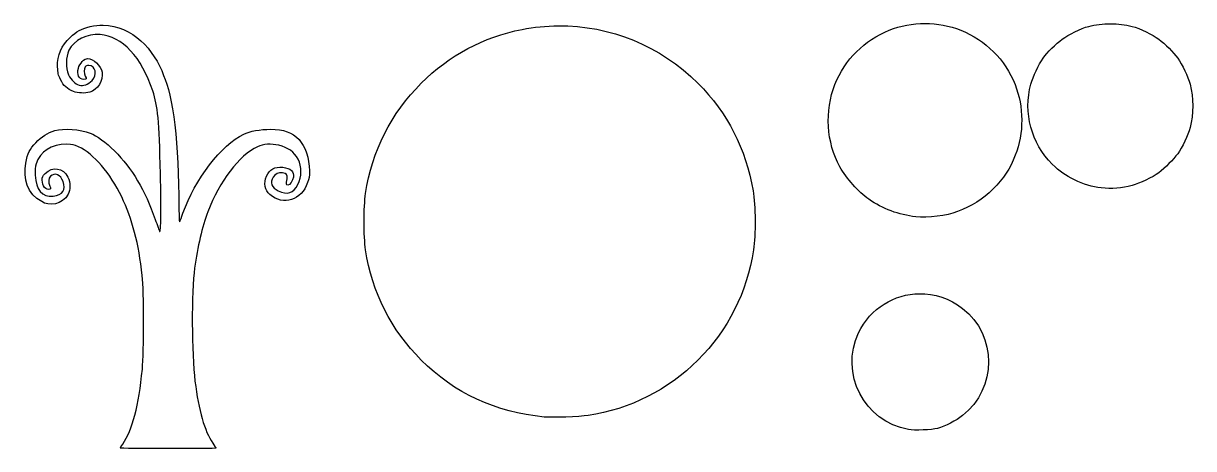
# Model space of a CAD drawing. Header units: centimetres. Extents: x -12.9 to 12.9, y -4.7 to 4.7.
import ezdxf

# ---------------------------------------------------------------- set-up
doc = ezdxf.new("R2010")
doc.units = ezdxf.units.CM
doc.header["$MEASUREMENT"] = 0
doc.layers.add('Layer 1', color=7, linetype='Continuous')

msp = doc.modelspace()

# ---------------------------------------------------------------- linework, layer by layer
at = {"layer": 'Layer 1'}
for points, knots in [([(-11.12179, 4.63493), (-11.2141, 4.63559), (-11.30972, 4.6257), (-11.4087, 4.60351), (-11.4087, 4.60351), (-11.61099, 4.55082), (-11.70681, 4.49969), (-11.84112, 4.37366), (-11.84112, 4.37366), (-12.04338, 4.18387), (-12.13274, 3.9761), (-12.12307, 3.71798), (-12.12307, 3.71798), (-12.11789, 3.57968), (-12.10897, 3.54244), (-12.05858, 3.44017), (-12.05858, 3.44017), (-11.99152, 3.30407), (-11.91065, 3.22856), (-11.77581, 3.17807), (-11.77581, 3.17807), (-11.67286, 3.13952), (-11.51882, 3.13315), (-11.41366, 3.16236), (-11.41366, 3.16236), (-11.24306, 3.20973), (-11.11342, 3.4214), (-11.14411, 3.60306), (-11.14411, 3.60306), (-11.16753, 3.74164), (-11.34025, 3.90402), (-11.46409, 3.90402), (-11.46409, 3.90402), (-11.53108, 3.90402), (-11.63948, 3.79024), (-11.66584, 3.69235), (-11.66584, 3.69235), (-11.7044, 3.54913), (-11.65485, 3.44431), (-11.54843, 3.44431), (-11.54843, 3.44431), (-11.48259, 3.44431), (-11.47892, 3.45085), (-11.51536, 3.51459), (-11.51536, 3.51459), (-11.54757, 3.57093), (-11.54877, 3.67569), (-11.51784, 3.71798), (-11.51784, 3.71798), (-11.50213, 3.73946), (-11.47384, 3.7497), (-11.43433, 3.74858), (-11.43433, 3.74858), (-11.28616, 3.74437), (-11.24417, 3.54241), (-11.3657, 3.41702), (-11.3657, 3.41702), (-11.45093, 3.32909), (-11.5592, 3.29163), (-11.6493, 3.31863), (-11.6493, 3.31863), (-11.73642, 3.34473), (-11.82482, 3.43062), (-11.87999, 3.54352), (-11.87999, 3.54352), (-11.95205, 3.70695), (-11.94213, 3.92327), (-11.87254, 4.08509), (-11.87254, 4.08509), (-11.76343, 4.30766), (-11.47356, 4.453), (-11.18793, 4.42905), (-11.18793, 4.42905), (-10.6982, 4.38799), (-10.27724, 3.93814), (-10.02956, 3.18964), (-10.02956, 3.18964), (-9.91614, 2.8469), (-9.89089, 2.57251), (-9.86006, 1.36071), (-9.86006, 1.36071), (-9.84122, 0.62044), (-9.8504, 0.04883), (-9.8799, 0.10229), (-9.8799, 0.10229), (-9.88755, 0.11614), (-9.9309, 0.23471), (-9.97664, 0.36604), (-9.97664, 0.36604), (-10.19807, 1.00178), (-10.48854, 1.49049), (-10.87043, 1.87004), (-10.87043, 1.87004), (-11.0571, 2.05555), (-11.26764, 2.21012), (-11.40704, 2.2636), (-11.40704, 2.2636), (-11.62026, 2.3454), (-11.99863, 2.37231), (-12.18012, 2.319), (-12.18012, 2.319), (-12.34813, 2.26965), (-12.47423, 2.19031), (-12.60346, 2.05194), (-12.60346, 2.05194), (-12.73468, 1.91142), (-12.77853, 1.82161), (-12.82504, 1.60049), (-12.82504, 1.60049), (-12.87494, 1.27267), (-12.79624, 0.91361), (-12.47199, 0.7563), (-12.47199, 0.7563), (-12.32553, 0.65288), (-12.01308, 0.67929), (-11.88825, 0.92084), (-11.88825, 0.92084), (-11.84507, 1.00442), (-11.8363, 1.17836), (-11.89652, 1.29539), (-11.89652, 1.29539), (-12.00102, 1.49846), (-12.23437, 1.5355), (-12.3951, 1.37477), (-12.3951, 1.37477), (-12.45262, 1.31724), (-12.46207, 1.29716), (-12.46207, 1.22925), (-12.46207, 1.22925), (-12.46207, 1.10248), (-12.37364, 0.99671), (-12.2934, 1.0275), (-12.2934, 1.0275), (-12.27207, 1.03569), (-12.27201, 1.04627), (-12.29422, 1.09944), (-12.29422, 1.09944), (-12.33288, 1.19197), (-12.32715, 1.26329), (-12.27686, 1.31358), (-12.27686, 1.31358), (-12.18665, 1.40379), (-12.05371, 1.34821), (-12.00401, 1.19948), (-12.00401, 1.19948), (-11.94495, 1.02279), (-11.99793, 0.89632), (-12.22229, 0.87537), (-12.22229, 0.87537), (-12.46629, 0.85258), (-12.59564, 1.02223), (-12.61586, 1.33425), (-12.61586, 1.33425), (-12.6238, 1.45682), (-12.6192, 1.51527), (-12.59601, 1.58892), (-12.59601, 1.58892), (-12.51142, 1.85758), (-12.26044, 2.01626), (-11.9205, 2.01638), (-11.9205, 2.01638), (-11.7977, 2.01643), (-11.75955, 2.00858), (-11.66336, 1.96347), (-11.66336, 1.96347), (-11.33235, 1.80821), (-10.96123, 1.3772), (-10.71334, 0.86131), (-10.71334, 0.86131), (-10.48045, 0.37663), (-10.33816, -0.16697), (-10.26024, -0.87171), (-10.26024, -0.87171), (-10.22311, -1.2075), (-10.22234, -2.54272), (-10.25941, -2.92967), (-10.25941, -2.92967), (-10.33644, -3.73375), (-10.475, -4.26071), (-10.69184, -4.57588), (-10.69184, -4.57588), (-10.72171, -4.61928), (-10.74641, -4.6588), (-10.74641, -4.66435), (-10.74641, -4.66435), (-10.74641, -4.66989), (-10.2727, -4.67427), (-9.69387, -4.67427), (-9.69387, -4.67427), (-9.11503, -4.67427), (-8.64132, -4.67057), (-8.64132, -4.66517), (-8.64132, -4.66517), (-8.64132, -4.65978), (-8.67301, -4.60872), (-8.7116, -4.5519), (-8.7116, -4.5519), (-8.89307, -4.28467), (-9.01904, -3.84463), (-9.10186, -3.18847), (-9.10186, -3.18847), (-9.17634, -2.5984), (-9.18141, -1.21602), (-9.11096, -0.70386), (-9.11096, -0.70386), (-9.04769, -0.2439), (-8.93973, 0.2127), (-8.81909, 0.53389), (-8.81909, 0.53389), (-8.56923, 1.19908), (-8.12975, 1.77352), (-7.7252, 1.96347), (-7.7252, 1.96347), (-7.59686, 2.02372), (-7.4279, 2.03507), (-7.26135, 1.99489), (-7.26135, 1.99489), (-7.05007, 1.9439), (-6.92426, 1.85378), (-6.83554, 1.68979), (-6.83554, 1.68979), (-6.7473, 1.51921), (-6.75068, 1.30532), (-6.83802, 1.13416), (-6.83802, 1.13416), (-6.93661, 0.93788), (-7.06824, 0.89465), (-7.26879, 0.99278), (-7.26879, 0.99278), (-7.41708, 1.06533), (-7.45959, 1.17531), (-7.38538, 1.29539), (-7.38538, 1.29539), (-7.34183, 1.36585), (-7.2644, 1.39999), (-7.18032, 1.38634), (-7.18032, 1.38634), (-7.08353, 1.37064), (-7.06135, 1.34463), (-7.07532, 1.26067), (-7.07532, 1.26067), (-7.09713, 1.1295), (-7.09568, 1.11845), (-7.05878, 1.11845), (-7.05878, 1.11845), (-7.01565, 1.11845), (-6.95155, 1.21112), (-6.93558, 1.29622), (-6.93558, 1.29622), (-6.91343, 1.41432), (-7.00284, 1.496), (-7.1704, 1.51119), (-7.1704, 1.51119), (-7.34706, 1.52721), (-7.45943, 1.46495), (-7.52924, 1.31276), (-7.52924, 1.31276), (-7.5926, 1.17465), (-7.56669, 0.9953), (-7.454, 0.91505), (-7.454, 0.91505), (-7.15977, 0.65421), (-6.75209, 0.78018), (-6.62966, 1.1755), (-6.62966, 1.1755), (-6.59011, 1.26189), (-6.58353, 1.29934), (-6.58501, 1.43595), (-6.58501, 1.43595), (-6.588, 1.71159), (-6.67447, 1.97053), (-6.81404, 2.11974), (-6.81404, 2.11974), (-6.96152, 2.2774), (-7.15471, 2.34711), (-7.43995, 2.34711), (-7.43995, 2.34711), (-7.66342, 2.34711), (-7.89658, 2.30549), (-8.03112, 2.24128), (-8.03112, 2.24128), (-8.52035, 2.00779), (-9.10797, 1.24179), (-9.36562, 0.50164), (-9.36562, 0.50164), (-9.3956, 0.41551), (-9.42738, 0.33162), (-9.43672, 0.31561), (-9.43672, 0.31561), (-9.44802, 0.29627), (-9.45373, 0.40316), (-9.45409, 0.63393), (-9.45409, 0.63393), (-9.45623, 2.01794), (-9.5838, 3.10748), (-9.79226, 3.52947), (-9.79226, 3.52947), (-9.99981, 4.1008), (-10.47562, 4.63034), (-11.12179, 4.63493)], [0, 0, 0, 0, 0.01315789, 0.01315789, 0.01315789, 0.01315789, 0.02631579, 0.02631579, 0.02631579, 0.02631579, 0.03947368, 0.03947368, 0.03947368, 0.03947368, 0.05263158, 0.05263158, 0.05263158, 0.05263158, 0.06578947, 0.06578947, 0.06578947, 0.06578947, 0.07894737, 0.07894737, 0.07894737, 0.07894737, 0.09210526, 0.09210526, 0.09210526, 0.09210526, 0.10526316, 0.10526316, 0.10526316, 0.10526316, 0.11842105, 0.11842105, 0.11842105, 0.11842105, 0.13157895, 0.13157895, 0.13157895, 0.13157895, 0.14473684, 0.14473684, 0.14473684, 0.14473684, 0.15789474, 0.15789474, 0.15789474, 0.15789474, 0.17105263, 0.17105263, 0.17105263, 0.17105263, 0.18421053, 0.18421053, 0.18421053, 0.18421053, 0.19736842, 0.19736842, 0.19736842, 0.19736842, 0.21052632, 0.21052632, 0.21052632, 0.21052632, 0.22368421, 0.22368421, 0.22368421, 0.22368421, 0.23684211, 0.23684211, 0.23684211, 0.23684211, 0.25, 0.25, 0.25, 0.25, 0.26315789, 0.26315789, 0.26315789, 0.26315789, 0.27631579, 0.27631579, 0.27631579, 0.27631579, 0.28947368, 0.28947368, 0.28947368, 0.28947368, 0.30263158, 0.30263158, 0.30263158, 0.30263158, 0.31578947, 0.31578947, 0.31578947, 0.31578947, 0.32894737, 0.32894737, 0.32894737, 0.32894737, 0.34210526, 0.34210526, 0.34210526, 0.34210526, 0.35526316, 0.35526316, 0.35526316, 0.35526316, 0.36842105, 0.36842105, 0.36842105, 0.36842105, 0.38157895, 0.38157895, 0.38157895, 0.38157895, 0.39473684, 0.39473684, 0.39473684, 0.39473684, 0.40789474, 0.40789474, 0.40789474, 0.40789474, 0.42105263, 0.42105263, 0.42105263, 0.42105263, 0.43421053, 0.43421053, 0.43421053, 0.43421053, 0.44736842, 0.44736842, 0.44736842, 0.44736842, 0.46052632, 0.46052632, 0.46052632, 0.46052632, 0.47368421, 0.47368421, 0.47368421, 0.47368421, 0.48684211, 0.48684211, 0.48684211, 0.48684211, 0.5, 0.5, 0.5, 0.5, 0.51315789, 0.51315789, 0.51315789, 0.51315789, 0.52631579, 0.52631579, 0.52631579, 0.52631579, 0.53947368, 0.53947368, 0.53947368, 0.53947368, 0.55263158, 0.55263158, 0.55263158, 0.55263158, 0.56578947, 0.56578947, 0.56578947, 0.56578947, 0.57894737, 0.57894737, 0.57894737, 0.57894737, 0.59210526, 0.59210526, 0.59210526, 0.59210526, 0.60526316, 0.60526316, 0.60526316, 0.60526316, 0.61842105, 0.61842105, 0.61842105, 0.61842105, 0.63157895, 0.63157895, 0.63157895, 0.63157895, 0.64473684, 0.64473684, 0.64473684, 0.64473684, 0.65789474, 0.65789474, 0.65789474, 0.65789474, 0.67105263, 0.67105263, 0.67105263, 0.67105263, 0.68421053, 0.68421053, 0.68421053, 0.68421053, 0.69736842, 0.69736842, 0.69736842, 0.69736842, 0.71052632, 0.71052632, 0.71052632, 0.71052632, 0.72368421, 0.72368421, 0.72368421, 0.72368421, 0.73684211, 0.73684211, 0.73684211, 0.73684211, 0.75, 0.75, 0.75, 0.75, 0.76315789, 0.76315789, 0.76315789, 0.76315789, 0.77631579, 0.77631579, 0.77631579, 0.77631579, 0.78947368, 0.78947368, 0.78947368, 0.78947368, 0.80263158, 0.80263158, 0.80263158, 0.80263158, 0.81578947, 0.81578947, 0.81578947, 0.81578947, 0.82894737, 0.82894737, 0.82894737, 0.82894737, 0.84210526, 0.84210526, 0.84210526, 0.84210526, 0.85526316, 0.85526316, 0.85526316, 0.85526316, 0.86842105, 0.86842105, 0.86842105, 0.86842105, 0.88157895, 0.88157895, 0.88157895, 0.88157895, 0.89473684, 0.89473684, 0.89473684, 0.89473684, 0.90789474, 0.90789474, 0.90789474, 0.90789474, 0.92105263, 0.92105263, 0.92105263, 0.92105263, 0.93421053, 0.93421053, 0.93421053, 0.93421053, 0.94736842, 0.94736842, 0.94736842, 0.94736842, 0.96052632, 0.96052632, 0.96052632, 0.96052632, 0.97368421, 0.97368421, 0.97368421, 0.97368421, 1, 1, 1, 1]), ([(6.95173, 4.67462), (6.6832, 4.67462), (6.41528, 4.62505), (6.16708, 4.52579), (6.16708, 4.52579), (5.61544, 4.30517), (5.19294, 3.88267), (4.97232, 3.33103), (4.97232, 3.33103), (4.74126, 2.75328), (4.78362, 2.05671), (5.08229, 1.52029), (5.08229, 1.52029), (5.22634, 1.26157), (5.48333, 0.97305), (5.71729, 0.80757), (5.71729, 0.80757), (6.01244, 0.5988), (6.38422, 0.46042), (6.74751, 0.42392), (6.74751, 0.42392), (7.0251, 0.39604), (7.42127, 0.44449), (7.66528, 0.53637), (7.66528, 0.53637), (7.97786, 0.65406), (8.2241, 0.81055), (8.44746, 1.03329), (8.44746, 1.03329), (8.68352, 1.26871), (8.8197, 1.47541), (8.93859, 1.7766), (8.93859, 1.7766), (9.12892, 2.25881), (9.12674, 2.84403), (8.93197, 3.33103), (8.93197, 3.33103), (8.71136, 3.88267), (8.28886, 4.30517), (7.73722, 4.52579), (7.73722, 4.52579), (7.48902, 4.62505), (7.22027, 4.67462), (6.95173, 4.67462)], [0, 0, 0, 0, 0.08333333, 0.08333333, 0.08333333, 0.08333333, 0.16666667, 0.16666667, 0.16666667, 0.16666667, 0.25, 0.25, 0.25, 0.25, 0.33333333, 0.33333333, 0.33333333, 0.33333333, 0.41666667, 0.41666667, 0.41666667, 0.41666667, 0.5, 0.5, 0.5, 0.5, 0.58333333, 0.58333333, 0.58333333, 0.58333333, 0.66666667, 0.66666667, 0.66666667, 0.66666667, 0.75, 0.75, 0.75, 0.75, 0.83333333, 0.83333333, 0.83333333, 0.83333333, 1, 1, 1, 1]), ([(11.02962, 4.66883), (10.86468, 4.66883), (10.70022, 4.64905), (10.55255, 4.6093), (10.55255, 4.6093), (10.38557, 4.56435), (10.09611, 4.42588), (9.96881, 4.32983), (9.96881, 4.32983), (9.82906, 4.22439), (9.64093, 4.03587), (9.55044, 3.90981), (9.55044, 3.90981), (9.45054, 3.77065), (9.32647, 3.50764), (9.28007, 3.33765), (9.28007, 3.33765), (9.10958, 2.71306), (9.29151, 2.03196), (9.7497, 1.5823), (9.7497, 1.5823), (9.91922, 1.41594), (10.03793, 1.33152), (10.24249, 1.23173), (10.24249, 1.23173), (10.44274, 1.13403), (10.61995, 1.08116), (10.82623, 1.0581), (10.82623, 1.0581), (11.05587, 1.03272), (11.28229, 1.04922), (11.50753, 1.11018), (11.50753, 1.11018), (11.67008, 1.1534), (11.96015, 1.29257), (12.09126, 1.39048), (12.09126, 1.39048), (12.22953, 1.49372), (12.41758, 1.68259), (12.50881, 1.80968), (12.50881, 1.80968), (12.60881, 1.94898), (12.73319, 2.21243), (12.78001, 2.38349), (12.78001, 2.38349), (12.85883, 2.67151), (12.85883, 3.04797), (12.78001, 3.33599), (12.78001, 3.33599), (12.73319, 3.50705), (12.60881, 3.77051), (12.50881, 3.90981), (12.50881, 3.90981), (12.41832, 4.03587), (12.23102, 4.22439), (12.09126, 4.32983), (12.09126, 4.32983), (11.96397, 4.42588), (11.6745, 4.56435), (11.50753, 4.6093), (11.50753, 4.6093), (11.35985, 4.64905), (11.19457, 4.66883), (11.02962, 4.66883)], [0, 0, 0, 0, 0.05882353, 0.05882353, 0.05882353, 0.05882353, 0.11764706, 0.11764706, 0.11764706, 0.11764706, 0.17647059, 0.17647059, 0.17647059, 0.17647059, 0.23529412, 0.23529412, 0.23529412, 0.23529412, 0.29411765, 0.29411765, 0.29411765, 0.29411765, 0.35294118, 0.35294118, 0.35294118, 0.35294118, 0.41176471, 0.41176471, 0.41176471, 0.41176471, 0.47058824, 0.47058824, 0.47058824, 0.47058824, 0.52941176, 0.52941176, 0.52941176, 0.52941176, 0.58823529, 0.58823529, 0.58823529, 0.58823529, 0.64705882, 0.64705882, 0.64705882, 0.64705882, 0.70588235, 0.70588235, 0.70588235, 0.70588235, 0.76470588, 0.76470588, 0.76470588, 0.76470588, 0.82352941, 0.82352941, 0.82352941, 0.82352941, 0.88235294, 0.88235294, 0.88235294, 0.88235294, 1, 1, 1, 1]), ([(-1.11392, 4.6217), (-1.37805, 4.61947), (-1.64435, 4.593), (-1.91015, 4.5415), (-1.91015, 4.5415), (-2.7543, 4.37793), (-3.51152, 3.97365), (-4.12687, 3.35832), (-4.12687, 3.35832), (-4.78845, 2.69674), (-5.20699, 1.86692), (-5.34891, 0.9349), (-5.34891, 0.9349), (-5.39422, 0.63734), (-5.39422, -0.00613), (-5.34891, -0.30368), (-5.34891, -0.30368), (-5.20699, -1.2357), (-4.78845, -2.06553), (-4.12687, -2.7271), (-4.12687, -2.7271), (-3.39488, -3.45908), (-2.50008, -3.87318), (-1.41985, -3.98056), (-1.41985, -3.98056), (-1.26682, -3.99578), (-0.63245, -3.97422), (-0.45577, -3.94749), (-0.45577, -3.94749), (0.46378, -3.80835), (1.30087, -3.38477), (1.95855, -2.7271), (1.95855, -2.7271), (2.62055, -2.06511), (3.03819, -1.23845), (3.18142, -0.30368), (3.18142, -0.30368), (3.23111, 0.02062), (3.22603, 0.67398), (3.1715, 0.99526), (3.1715, 0.99526), (3.01514, 1.9165), (2.61069, 2.70471), (1.95855, 3.35832), (1.95855, 3.35832), (1.13251, 4.18621), (0.03062, 4.63136), (-1.11392, 4.6217)], [0, 0, 0, 0, 0.07692308, 0.07692308, 0.07692308, 0.07692308, 0.15384615, 0.15384615, 0.15384615, 0.15384615, 0.23076923, 0.23076923, 0.23076923, 0.23076923, 0.30769231, 0.30769231, 0.30769231, 0.30769231, 0.38461538, 0.38461538, 0.38461538, 0.38461538, 0.46153846, 0.46153846, 0.46153846, 0.46153846, 0.53846154, 0.53846154, 0.53846154, 0.53846154, 0.61538462, 0.61538462, 0.61538462, 0.61538462, 0.69230769, 0.69230769, 0.69230769, 0.69230769, 0.76923077, 0.76923077, 0.76923077, 0.76923077, 0.84615385, 0.84615385, 0.84615385, 0.84615385, 1, 1, 1, 1]), ([(6.82854, -1.26858), (6.28047, -1.27593), (5.74982, -1.58298), (5.48991, -2.13013), (5.48991, -2.13013), (5.06885, -3.01656), (5.61825, -4.08225), (6.58628, -4.2559), (6.58628, -4.2559), (6.71877, -4.27966), (7.10125, -4.2638), (7.22789, -4.22944), (7.22789, -4.22944), (7.39317, -4.18459), (7.63953, -4.05948), (7.77856, -3.94997), (7.77856, -3.94997), (8.53683, -3.35267), (8.53759, -2.18513), (7.77938, -1.59187), (7.77938, -1.59187), (7.49279, -1.36763), (7.15737, -1.26417), (6.82854, -1.26858)], [0, 0, 0, 0, 0.14285714, 0.14285714, 0.14285714, 0.14285714, 0.28571429, 0.28571429, 0.28571429, 0.28571429, 0.42857143, 0.42857143, 0.42857143, 0.42857143, 0.57142857, 0.57142857, 0.57142857, 0.57142857, 0.71428571, 0.71428571, 0.71428571, 0.71428571, 1, 1, 1, 1])]:
    msp.add_open_spline(points, degree=3, knots=knots, dxfattribs=at)

doc.saveas('drawing.dxf')
